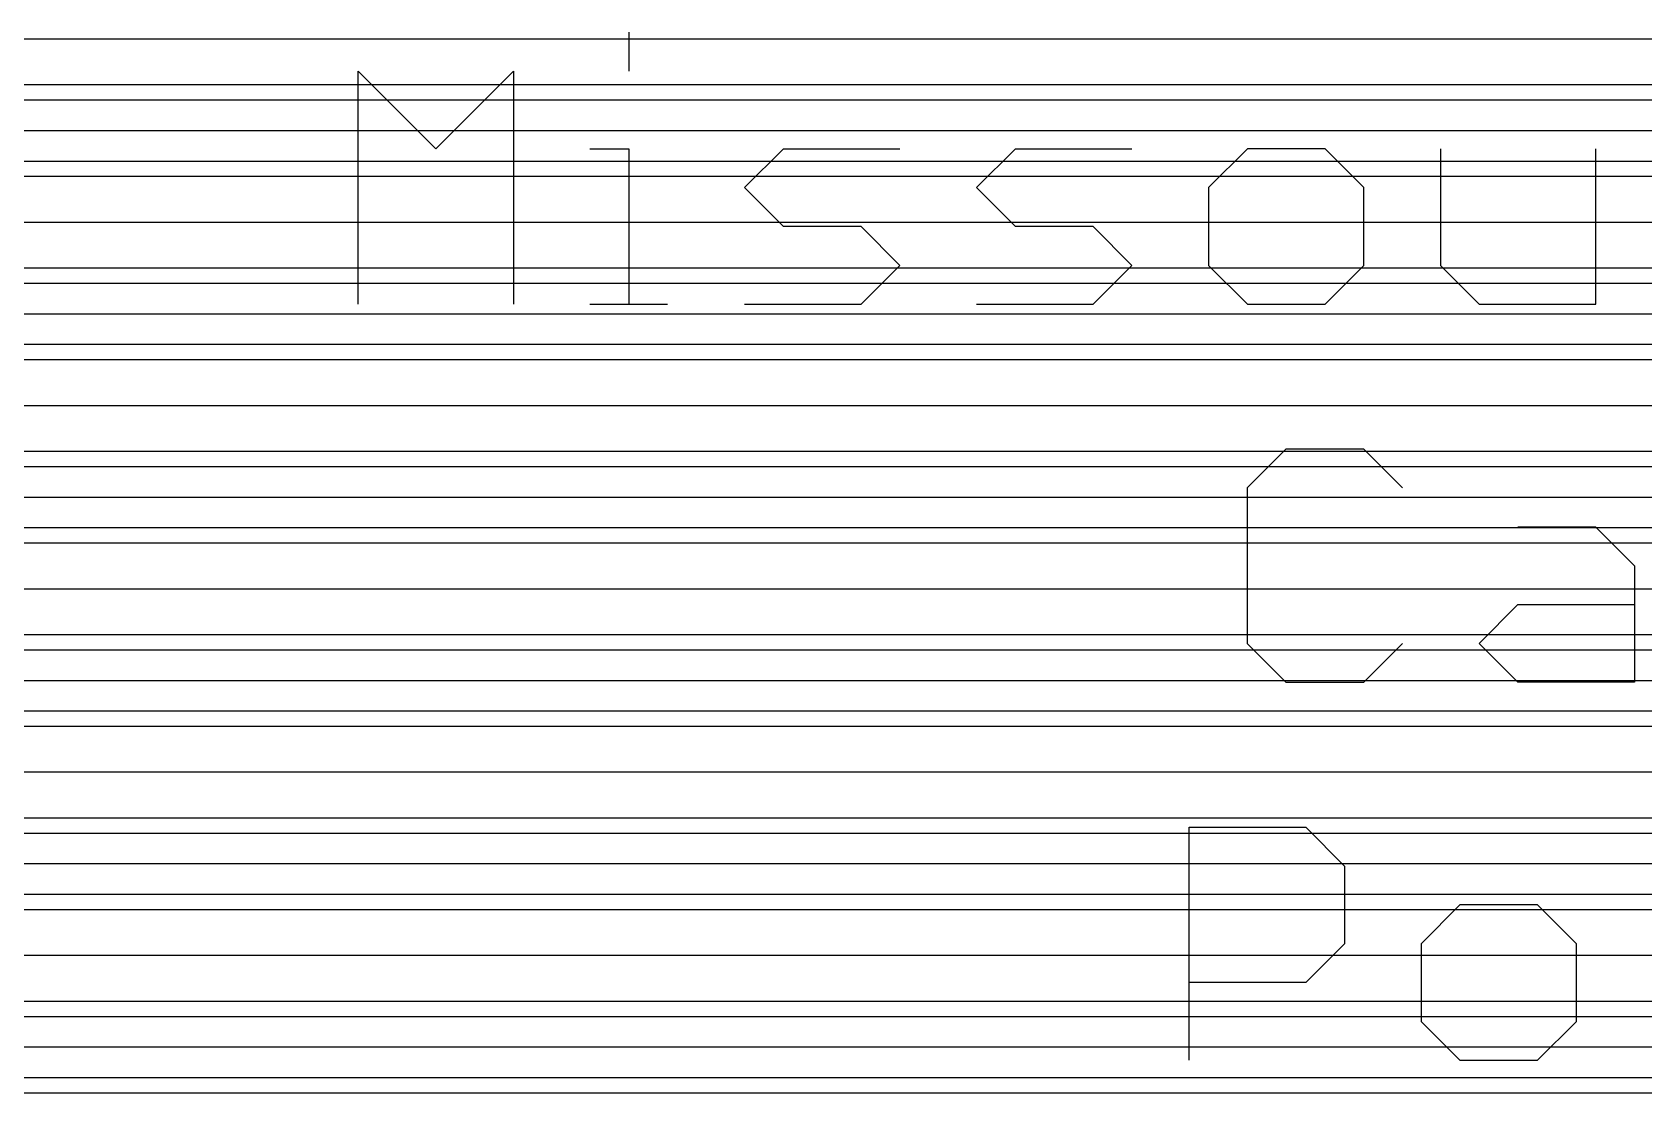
# Model space of a CAD drawing. Extents: x -0.45 to 6.54, y 0 to 7.98.
# Drawn here: x 4.5133 to 4.9356, y 0.3 to 0.5777 of the extents above; entities that cross this region are included whole.
import ezdxf

# ---------------------------------------------------------------- set-up
doc = ezdxf.new("R2010")
doc.units = 0
for name, color, linetype in [('16', 175, 'CONTINUOUS'), ('2', 3, 'CONTINUOUS'), ('21', 253, 'CONTINUOUS')]:
    doc.layers.add(name, color=color, linetype=linetype)

msp = doc.modelspace()

# ---------------------------------------------------------------- linework, layer by layer
at = {"layer": '16'}
for p, q in [((2.83519, 0.576), (6.362, 0.576)), ((2.838373, 0.56), (6.362, 0.56)), ((2.841555, 0.544), (6.362, 0.544)), ((2.843, 0.528), (6.362, 0.528)), ((2.843, 0.512), (6.362, 0.512)), ((2.843, 0.496), (6.362, 0.496)), ((2.843, 0.48), (6.362, 0.48)), ((2.843, 0.464), (6.362, 0.464)), ((2.839964, 0.448), (6.362, 0.448)), ((2.836781, 0.432), (6.362, 0.432)), ((2.833599, 0.416), (6.362, 0.416)), ((2.830416, 0.4), (6.362, 0.4)), ((2.825683, 0.384), (6.362, 0.384)), ((2.819056, 0.368), (6.362, 0.368)), ((2.812429, 0.352), (6.362, 0.352)), ((2.805801, 0.336), (6.362, 0.336)), ((2.798331, 0.32), (6.362, 0.32)), ((2.78764, 0.304), (6.362, 0.304))]:
    msp.add_line(p, q, dxfattribs=at)
at = {"layer": '2'}
for p, q in [((4.318079, 0.576), (6.364, 0.576)), ((4.321294, 0.564), (6.364, 0.564)), ((4.32451, 0.552), (6.364, 0.552)), ((4.327725, 0.54), (6.364, 0.54)), ((4.330941, 0.528), (6.364, 0.528)), ((4.331, 0.516), (6.364, 0.516)), ((4.331, 0.504), (6.364, 0.504)), ((4.331, 0.492), (6.364, 0.492)), ((4.331, 0.48), (6.364, 0.48)), ((4.329869, 0.468), (6.364, 0.468)), ((4.326653, 0.456), (6.364, 0.456)), ((4.323438, 0.444), (6.364, 0.444)), ((4.320223, 0.432), (6.364, 0.432)), ((4.317007, 0.42), (6.364, 0.42)), ((4.310525, 0.408), (6.364, 0.408)), ((4.303597, 0.396), (6.364, 0.396)), ((4.296669, 0.384), (6.364, 0.384)), ((4.289741, 0.372), (6.364, 0.372)), ((4.278399, 0.36), (6.364, 0.36)), ((4.266399, 0.348), (6.364, 0.348)), ((4.254399, 0.336), (6.364, 0.336)), ((4.237159, 0.324), (6.364, 0.324)), ((4.216374, 0.312), (6.364, 0.312)), ((4.188831, 0.3), (6.364, 0.3))]:
    msp.add_line(p, q, dxfattribs=at)
at = {"layer": '21'}
for p, q in [((4.669634, 0.577727), (4.669634, 0.567552)), ((4.598687, 0.5065), (4.598687, 0.567552)), ((4.598687, 0.567552), (4.619038, 0.547201)), ((4.619038, 0.547201), (4.639388, 0.567552)), ((4.639388, 0.567552), (4.639388, 0.5065)), ((4.659459, 0.547201), (4.669634, 0.547201)), ((4.669634, 0.547201), (4.669634, 0.5065)), ((4.699973, 0.537026), (4.710149, 0.547201)), ((4.710149, 0.547201), (4.740675, 0.547201)), ((4.760745, 0.537026), (4.770921, 0.547201)), ((4.770921, 0.547201), (4.801447, 0.547201)), ((4.831693, 0.547201), (4.821517, 0.537026)), ((4.852043, 0.547201), (4.831693, 0.547201)), ((4.862219, 0.537026), (4.852043, 0.547201)), ((4.882289, 0.547201), (4.882289, 0.516675)), ((4.922991, 0.5065), (4.922991, 0.547201)), ((4.710149, 0.526851), (4.699973, 0.537026)), ((4.770921, 0.526851), (4.760745, 0.537026)), ((4.821517, 0.537026), (4.821517, 0.516675)), ((4.862219, 0.516675), (4.862219, 0.537026)), ((4.7305, 0.526851), (4.710149, 0.526851)), ((4.740675, 0.516675), (4.7305, 0.526851)), ((4.791271, 0.526851), (4.770921, 0.526851)), ((4.801447, 0.516675), (4.791271, 0.526851)), ((4.7305, 0.5065), (4.740675, 0.516675)), ((4.791271, 0.5065), (4.801447, 0.516675)), ((4.821517, 0.516675), (4.831693, 0.5065)), ((4.852043, 0.5065), (4.862219, 0.516675)), ((4.882289, 0.516675), (4.892464, 0.5065)), ((4.659459, 0.5065), (4.67981, 0.5065)), ((4.699973, 0.5065), (4.7305, 0.5065)), ((4.760745, 0.5065), (4.791271, 0.5065)), ((4.831693, 0.5065), (4.852043, 0.5065)), ((4.892464, 0.5065), (4.922991, 0.5065)), ((4.841821, 0.468552), (4.831646, 0.458377)), ((4.862172, 0.468552), (4.841821, 0.468552)), ((4.872348, 0.458377), (4.862172, 0.468552)), ((4.831646, 0.458377), (4.831646, 0.417675)), ((4.902593, 0.448201), (4.922944, 0.448201)), ((4.922944, 0.448201), (4.933119, 0.438026)), ((4.933119, 0.438026), (4.933119, 0.4075)), ((4.892418, 0.417675), (4.902593, 0.427851)), ((4.902593, 0.427851), (4.933119, 0.427851)), ((4.831646, 0.417675), (4.841821, 0.4075)), ((4.862172, 0.4075), (4.872348, 0.417675)), ((4.902593, 0.4075), (4.892418, 0.417675)), ((4.841821, 0.4075), (4.862172, 0.4075)), ((4.933119, 0.4075), (4.902593, 0.4075)), ((4.816453, 0.3085), (4.816453, 0.369552)), ((4.816453, 0.369552), (4.846979, 0.369552)), ((4.846979, 0.369552), (4.857155, 0.359377)), ((4.857155, 0.359377), (4.857155, 0.339026)), ((4.8874, 0.349201), (4.877225, 0.339026)), ((4.907751, 0.349201), (4.8874, 0.349201)), ((4.917926, 0.339026), (4.907751, 0.349201)), ((4.857155, 0.339026), (4.846979, 0.328851)), ((4.877225, 0.339026), (4.877225, 0.318675)), ((4.917926, 0.318675), (4.917926, 0.339026)), ((4.846979, 0.328851), (4.816453, 0.328851)), ((4.877225, 0.318675), (4.8874, 0.3085)), ((4.907751, 0.3085), (4.917926, 0.318675)), ((4.8874, 0.3085), (4.907751, 0.3085))]:
    msp.add_line(p, q, dxfattribs=at)

doc.saveas('drawing.dxf')
